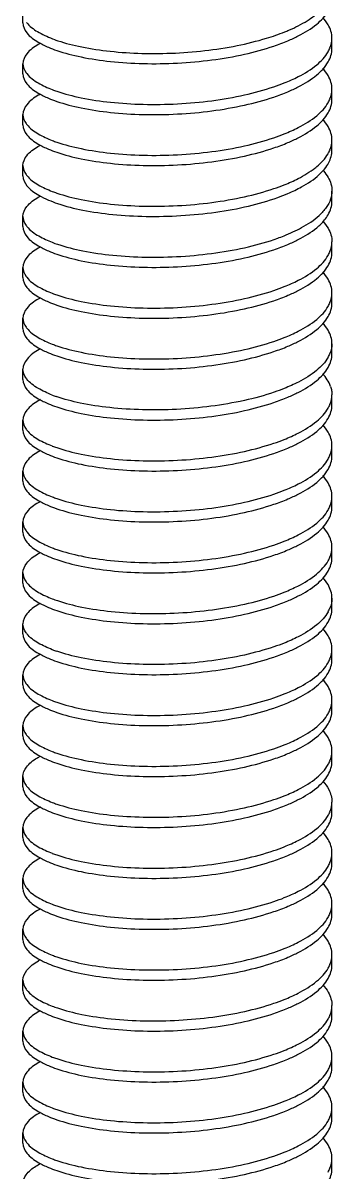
# Model space of a CAD drawing. Header units: millimetres. Extents: x 14343 to 15285, y -9166 to -7819.
# Drawn here: x 14660.43 to 14667.2, y -7907.92 to -7882.73 of the extents above; entities that cross this region are included whole.
import ezdxf

# ---------------------------------------------------------------- set-up
doc = ezdxf.new("R2010")
doc.units = ezdxf.units.MM

# ---------------------------------------------------------------- blocks, each defined once
blk = doc.blocks.new('u9')
at = {"color": 7, "linetype": 'Continuous'}
for p, q in [((-153.516, 610.082), (-153.516, 610.306)), ((-153.516, 610.082), (-153.516, 610.306)), ((-146.744, 609.524), (-146.744, 609.747)), ((-146.744, 609.524), (-146.744, 609.747)), ((-153.516, 608.966), (-153.516, 609.189)), ((-153.516, 608.966), (-153.516, 609.189)), ((-146.744, 608.408), (-146.744, 608.631)), ((-146.744, 608.408), (-146.744, 608.631)), ((-153.516, 607.85), (-153.516, 608.073)), ((-153.516, 607.85), (-153.516, 608.073)), ((-146.744, 607.292), (-146.744, 607.515)), ((-146.744, 607.292), (-146.744, 607.515)), ((-153.516, 606.733), (-153.516, 606.957)), ((-153.516, 606.733), (-153.516, 606.957)), ((-146.744, 606.175), (-146.744, 606.398)), ((-146.744, 606.175), (-146.744, 606.398)), ((-153.516, 605.617), (-153.516, 605.84)), ((-153.516, 605.617), (-153.516, 605.84)), ((-146.744, 605.059), (-146.744, 605.282)), ((-146.744, 605.059), (-146.744, 605.282)), ((-153.516, 604.501), (-153.516, 604.724)), ((-153.516, 604.501), (-153.516, 604.724)), ((-146.744, 603.942), (-146.744, 604.166)), ((-146.744, 603.942), (-146.744, 604.166)), ((-153.516, 603.384), (-153.516, 603.608)), ((-146.744, 602.826), (-146.744, 603.049)), ((-146.744, 602.826), (-146.744, 603.049)), ((-153.516, 602.268), (-153.516, 602.491)), ((-153.516, 602.268), (-153.516, 602.491)), ((-146.744, 601.71), (-146.744, 601.933)), ((-146.744, 601.71), (-146.744, 601.933)), ((-153.516, 601.152), (-153.516, 601.375)), ((-153.516, 601.152), (-153.516, 601.375)), ((-146.744, 600.593), (-146.744, 600.817)), ((-146.744, 600.593), (-146.744, 600.817)), ((-153.516, 600.035), (-153.516, 600.258)), ((-153.516, 600.035), (-153.516, 600.258)), ((-146.744, 599.477), (-146.744, 599.7)), ((-146.744, 599.477), (-146.744, 599.7)), ((-153.516, 598.919), (-153.516, 599.142)), ((-153.516, 598.919), (-153.516, 599.142)), ((-146.744, 598.361), (-146.744, 598.584)), ((-146.744, 598.361), (-146.744, 598.584)), ((-153.516, 597.803), (-153.516, 598.026)), ((-153.516, 597.803), (-153.516, 598.026)), ((-146.744, 597.244), (-146.744, 597.468)), ((-146.744, 597.244), (-146.744, 597.468)), ((-153.516, 596.686), (-153.516, 596.909)), ((-153.516, 596.686), (-153.516, 596.909)), ((-146.744, 596.128), (-146.744, 596.351)), ((-146.744, 596.128), (-146.744, 596.351)), ((-153.516, 595.57), (-153.516, 595.793)), ((-153.516, 595.57), (-153.516, 595.793)), ((-146.744, 595.012), (-146.744, 595.235)), ((-146.744, 595.012), (-146.744, 595.235)), ((-153.516, 594.453), (-153.516, 594.677)), ((-153.516, 594.453), (-153.516, 594.677)), ((-146.744, 593.895), (-146.744, 594.119)), ((-146.744, 593.895), (-146.744, 594.119)), ((-153.516, 593.337), (-153.516, 593.56)), ((-153.516, 593.337), (-153.516, 593.56)), ((-146.744, 592.779), (-146.744, 593.002)), ((-146.744, 592.779), (-146.744, 593.002)), ((-153.516, 592.221), (-153.516, 592.444)), ((-153.516, 592.221), (-153.516, 592.444)), ((-146.744, 591.663), (-146.744, 591.886)), ((-146.744, 591.663), (-146.744, 591.886)), ((-153.516, 591.104), (-153.516, 591.328)), ((-153.516, 591.104), (-153.516, 591.328)), ((-146.744, 590.546), (-146.744, 590.769)), ((-146.744, 590.546), (-146.744, 590.769)), ((-153.516, 589.988), (-153.516, 590.211)), ((-153.516, 589.988), (-153.516, 590.211)), ((-146.744, 589.43), (-146.744, 589.653)), ((-146.744, 589.43), (-146.744, 589.653)), ((-153.516, 588.872), (-153.516, 589.095)), ((-153.516, 588.872), (-153.516, 589.095)), ((-146.744, 588.313), (-146.744, 588.537)), ((-146.744, 588.313), (-146.744, 588.537)), ((-153.516, 587.755), (-153.516, 587.979)), ((-153.516, 587.755), (-153.516, 587.979)), ((-146.744, 587.197), (-146.744, 587.42)), ((-146.744, 587.197), (-146.744, 587.42)), ((-153.516, 586.639), (-153.516, 586.862)), ((-153.516, 586.639), (-153.516, 586.862)), ((-146.744, 586.081), (-146.744, 586.304)), ((-146.744, 586.081), (-146.744, 586.304)), ((-153.516, 585.523), (-153.516, 585.746)), ((-153.516, 585.523), (-153.516, 585.746)), ((-146.744, 584.964), (-146.744, 585.188)), ((-146.744, 584.964), (-146.744, 585.188))]:
    blk.add_line(p, q, dxfattribs=at)
for centre, radius, start, end in [((-151.813, 612.498), 2.956, 249.0198, 250.2105), ((-147.457, 609.806), 0.722, 330.4827, 337.9797), ((-153.004, 609.297), 0.537, 214.6548, 217.3283), ((-151.795, 611.427), 3.006, 248.9634, 250.926), ((-147.457, 608.689), 0.722, 330.4827, 337.9797), ((-153.004, 608.181), 0.537, 214.6548, 217.3283), ((-151.795, 610.311), 3.006, 248.9634, 250.926), ((-147.457, 607.573), 0.722, 330.4827, 337.9797), ((-148.195, 608.283), 1.752, 307.9845, 309.5661), ((-153.004, 607.064), 0.537, 214.6548, 217.3283), ((-147.706, 606.16), 1.03, 41.2585, 42.2978), ((-151.795, 609.195), 3.006, 248.9634, 250.926), ((-152.999, 605.952), 0.543, 214.6498, 217.7252), ((-151.783, 608.108), 3.038, 248.9329, 251.3154), ((-147.457, 605.34), 0.722, 330.4827, 337.9797), ((-153.004, 604.832), 0.537, 214.6548, 217.3283), ((-151.795, 606.962), 3.006, 248.9634, 250.926), ((-147.457, 604.224), 0.722, 330.4827, 337.9797), ((-153.004, 603.715), 0.537, 214.6548, 217.3283), ((-152.206, 601.208), 1.965, 118.1948, 119.0508), ((-151.795, 605.846), 3.006, 248.9634, 250.926), ((-147.457, 603.108), 0.722, 330.5105, 337.9801), ((-153.008, 602.596), 0.532, 214.6608, 217.0501), ((-151.801, 604.714), 2.989, 248.9865, 250.6946), ((-147.457, 601.991), 0.722, 330.4827, 337.9797), ((-153.004, 601.483), 0.537, 214.6548, 217.3283), ((-151.795, 603.613), 3.006, 248.9634, 250.926), ((-147.457, 600.875), 0.722, 330.4827, 337.9797), ((-153.004, 600.366), 0.537, 214.6548, 217.3283), ((-151.795, 602.497), 3.006, 248.9634, 250.926), ((-147.457, 599.758), 0.722, 330.4827, 337.9797), ((-153.004, 599.25), 0.537, 214.6548, 217.3283), ((-151.795, 601.38), 3.006, 248.9634, 250.926), ((-147.456, 598.642), 0.721, 330.6274, 337.9823), ((-153.001, 598.135), 0.54, 214.6423, 217.4289), ((-151.787, 600.284), 3.027, 248.9373, 251.2529), ((-147.457, 597.526), 0.722, 330.4827, 337.9797), ((-153.004, 597.017), 0.537, 214.6548, 217.3283), ((-151.795, 599.148), 3.006, 248.9634, 250.926), ((-147.457, 596.409), 0.722, 330.4827, 337.9797), ((-153.004, 595.901), 0.537, 214.6548, 217.3283), ((-151.795, 598.031), 3.006, 248.9634, 250.926), ((-147.457, 595.293), 0.722, 330.4827, 337.9797), ((-153.004, 594.784), 0.537, 214.6548, 217.3283), ((-151.795, 596.915), 3.006, 248.9634, 250.926), ((-147.457, 594.177), 0.722, 330.4827, 337.9797), ((-153.004, 593.668), 0.537, 214.6548, 217.3283), ((-151.795, 595.798), 3.006, 248.9634, 250.926), ((-147.457, 593.06), 0.722, 330.4827, 337.9797), ((-153.004, 592.552), 0.537, 214.6548, 217.3283), ((-151.795, 594.682), 3.006, 248.9634, 250.926), ((-147.457, 591.944), 0.722, 330.4827, 337.9797), ((-153.004, 591.435), 0.537, 214.6548, 217.3283), ((-151.795, 593.566), 3.006, 248.9634, 250.926), ((-147.457, 590.828), 0.722, 330.4827, 337.9797), ((-153.004, 590.319), 0.537, 214.6548, 217.3283), ((-152.24, 587.883), 1.886, 118.2937, 119.7265), ((-151.795, 592.449), 3.006, 248.9634, 250.926), ((-147.455, 589.71), 0.72, 330.7044, 337.9836), ((-153.001, 589.205), 0.54, 214.6423, 217.4285), ((-151.787, 591.353), 3.027, 248.9373, 251.2527), ((-147.457, 588.595), 0.722, 330.4827, 337.9797), ((-153.004, 588.086), 0.537, 214.6548, 217.3283), ((-151.795, 590.217), 3.006, 248.9634, 250.926), ((-147.457, 587.479), 0.722, 330.4827, 337.9797), ((-153.004, 586.97), 0.537, 214.6548, 217.3283), ((-151.795, 589.1), 3.006, 248.9634, 250.926), ((-147.457, 586.362), 0.722, 330.4827, 337.9797), ((-153.004, 585.854), 0.537, 214.6548, 217.3283), ((-151.795, 587.984), 3.006, 248.9634, 250.926), ((-147.458, 585.246), 0.723, 330.4613, 337.9792)]:
    blk.add_arc(centre, radius, start, end, dxfattribs=at)
for points, start_tangent, end_tangent in [([(-147.781, 609.887), (-147.687, 609.926), (-147.286, 610.133), (-146.989, 610.364), (-146.806, 610.61)], (0.927642, 0.37347), (0.43481, 0.900522)), ([(-147.71, 609.693), (-147.483, 609.799), (-147.079, 610.058), (-146.829, 610.343), (-146.744, 610.641)], (0.920435, 0.390896), (0, 1)), ([(-146.744, 609.747), (-146.829, 610.045), (-146.947, 610.206)], (0, 1), (-0.676318, 0.73661)), ([(-153.516, 610.082), (-153.431, 609.865), (-153.18, 609.66), (-152.958, 609.55)], (0, -1), (0.91985, -0.39227)), ([(-153.435, 610.093), (-153.197, 609.893), (-152.871, 609.738)], (0.596232, -0.802812), (0.933632, -0.358233)), ([(-152.958, 609.55), (-152.777, 609.48), (-152.241, 609.337), (-151.599, 609.238), (-150.883, 609.193), (-150.13, 609.203), (-149.376, 609.272), (-148.661, 609.398), (-148.019, 609.576), (-147.71, 609.693)], (0.91985, -0.39227), (0.920435, 0.390896)), ([(-152.814, 609.716), (-152.302, 609.573), (-151.688, 609.472), (-150.999, 609.419), (-150.269, 609.42), (-149.532, 609.477), (-148.823, 609.587), (-148.177, 609.748)], (0.940875, -0.338755), (0.956325, 0.292307)), ([(-148.177, 609.748), (-147.781, 609.887)], (0.956325, 0.292307), (0.927642, 0.37347)), ([(-146.788, 609.535), (-146.744, 609.747)], (0.373855, 0.927487), (0, 1)), ([(-153.134, 609.638), (-153.18, 609.612), (-153.431, 609.407), (-153.516, 609.189)], (-0.880227, -0.474553), (0, -1)), ([(-147.79, 608.767), (-147.483, 608.906), (-147.079, 609.165), (-146.829, 609.45)], (0.928675, 0.370894), (0.491851, 0.87068)), ([(-147.71, 608.576), (-147.483, 608.683), (-147.079, 608.942), (-146.829, 609.227), (-146.744, 609.524)], (0.920435, 0.390896), (0, 1)), ([(-153.516, 609.189), (-153.445, 608.992)], (0, -1), (0.568435, -0.822728)), ([(-153.516, 608.966), (-153.431, 608.748), (-153.18, 608.543), (-152.958, 608.433)], (0, -1), (0.91985, -0.39227)), ([(-153.431, 608.972), (-153.18, 608.767), (-152.874, 608.622)], (0.606206, -0.795308), (0.933171, -0.359433)), ([(-146.744, 608.631), (-146.829, 608.929), (-146.947, 609.089)], (0, 1), (-0.676318, 0.73661)), ([(-152.777, 608.587), (-152.241, 608.443), (-151.599, 608.345), (-150.883, 608.3), (-150.13, 608.31), (-149.376, 608.379), (-148.661, 608.505), (-148.019, 608.683), (-147.79, 608.767)], (0.944934, -0.327262), (0.928675, 0.370894)), ([(-153.134, 608.522), (-153.18, 608.496), (-153.431, 608.291), (-153.516, 608.073)], (-0.880227, -0.474553), (0, -1)), ([(-152.958, 608.433), (-152.777, 608.364), (-152.241, 608.22), (-151.599, 608.122), (-150.883, 608.076), (-150.13, 608.087), (-149.376, 608.156), (-148.661, 608.282), (-148.019, 608.459), (-147.71, 608.576)], (0.91985, -0.39227), (0.920435, 0.390896)), ([(-147.71, 607.46), (-147.483, 607.566), (-147.079, 607.826), (-146.829, 608.11), (-146.744, 608.408)], (0.920435, 0.390896), (0, 1)), ([(-146.788, 608.419), (-146.744, 608.631)], (0.373855, 0.927487), (0, 1)), ([(-147.79, 607.651), (-147.483, 607.79), (-147.079, 608.049), (-146.829, 608.334)], (0.928675, 0.370894), (0.491851, 0.87068)), ([(-153.516, 608.073), (-153.445, 607.875)], (0, -1), (0.568435, -0.822728)), ([(-146.744, 607.515), (-146.829, 607.812), (-146.947, 607.973)], (0, 1), (-0.676318, 0.73661)), ([(-153.516, 607.85), (-153.431, 607.632), (-153.18, 607.427), (-152.958, 607.317)], (0, -1), (0.91985, -0.39227)), ([(-153.431, 607.855), (-153.18, 607.65), (-152.874, 607.506)], (0.606206, -0.795308), (0.933171, -0.359433)), ([(-152.777, 607.471), (-152.241, 607.327), (-151.599, 607.229), (-150.883, 607.183), (-150.13, 607.194), (-149.376, 607.263), (-148.661, 607.388), (-148.019, 607.566), (-147.79, 607.651)], (0.944934, -0.327262), (0.928675, 0.370894)), ([(-153.516, 606.957), (-153.433, 607.172), (-153.187, 607.375), (-153.133, 607.406)], (0, 1), (0.879927, 0.475108)), ([(-152.958, 607.317), (-152.777, 607.247), (-152.241, 607.104), (-151.599, 607.006), (-150.883, 606.96), (-150.13, 606.971), (-149.376, 607.04), (-148.661, 607.165), (-148.019, 607.343), (-147.71, 607.46)], (0.91985, -0.39227), (0.920435, 0.390896)), ([(-146.788, 607.302), (-146.744, 607.515)], (0.373855, 0.927487), (0, 1)), ([(-147.079, 606.933), (-146.829, 607.217)], (0.770826, 0.637046), (0.491851, 0.87068)), ([(-147.024, 606.757), (-146.815, 607.02), (-146.744, 607.292)], (0.736252, 0.676708), (0, 1)), ([(-153.516, 606.957), (-153.445, 606.759)], (0, -1), (0.568435, -0.822728)), ([(-147.79, 606.534), (-147.483, 606.673), (-147.117, 606.902)], (0.928675, 0.370894), (0.788114, 0.615529)), ([(-153.516, 606.733), (-153.428, 606.512), (-153.171, 606.305), (-152.958, 606.201)], (0, -1), (0.919824, -0.392332)), ([(-153.431, 606.739), (-153.18, 606.534), (-152.874, 606.39)], (0.606206, -0.795308), (0.933171, -0.359433)), ([(-147.71, 606.344), (-147.409, 606.489), (-147.024, 606.757)], (0.920598, 0.390511), (0.736252, 0.676708)), ([(-146.932, 606.839), (-146.829, 606.697)], (0.659412, -0.751782), (0.492631, -0.870238)), ([(-146.829, 606.697), (-146.744, 606.398)], (0.492631, -0.870238), (0, -1)), ([(-152.777, 606.354), (-152.241, 606.211), (-151.599, 606.113), (-150.883, 606.067), (-150.13, 606.078), (-149.376, 606.147), (-148.661, 606.272), (-148.019, 606.45), (-147.79, 606.534)], (0.944934, -0.327262), (0.928675, 0.370894)), ([(-146.744, 606.398), (-146.776, 606.216)], (0, -1), (-0.32717, -0.944966)), ([(-153.516, 605.84), (-153.431, 606.058), (-153.18, 606.263), (-153.134, 606.289)], (0, 1), (0.880035, 0.47491)), ([(-152.958, 606.201), (-152.756, 606.124), (-152.206, 605.98), (-151.549, 605.884), (-150.819, 605.842), (-150.053, 605.859), (-149.291, 605.935), (-148.572, 606.069), (-147.934, 606.256), (-147.71, 606.344)], (0.919824, -0.392332), (0.920598, 0.390511)), ([(-146.776, 606.216), (-146.87, 606.038)], (-0.32717, -0.944966), (-0.576996, -0.816747)), ([(-146.829, 605.878), (-146.744, 606.175)], (0.491851, 0.87068), (0, 1)), ([(-146.87, 606.038), (-147.024, 605.864)], (-0.576996, -0.816747), (-0.736252, -0.676708)), ([(-153.516, 605.84), (-153.445, 605.643)], (0, -1), (0.568287, -0.82283)), ([(-147.794, 605.416), (-147.409, 605.596), (-147.024, 605.864)], (0.929235, 0.369488), (0.736252, 0.676708)), ([(-147.71, 605.227), (-147.483, 605.334), (-147.079, 605.593), (-146.908, 605.763)], (0.920435, 0.390896), (0.630487, 0.7762)), ([(-146.947, 605.74), (-146.829, 605.58), (-146.744, 605.282)], (0.676318, -0.73661), (0, -1)), ([(-146.908, 605.763), (-146.829, 605.878)], (0.630487, 0.7762), (0.491851, 0.87068)), ([(-153.516, 605.617), (-153.431, 605.399), (-153.18, 605.194), (-152.958, 605.084)], (0, -1), (0.91985, -0.39227)), ([(-153.428, 605.619), (-153.171, 605.412), (-152.875, 605.274)], (0.611634, -0.791141), (0.932904, -0.360124)), ([(-152.756, 605.231), (-152.206, 605.087), (-151.549, 604.991), (-150.819, 604.949), (-150.053, 604.966), (-149.291, 605.042), (-148.572, 605.176), (-147.934, 605.363), (-147.794, 605.416)], (0.94707, -0.321027), (0.929235, 0.369488)), ([(-153.134, 605.173), (-153.18, 605.147), (-153.431, 604.942), (-153.516, 604.724)], (-0.880227, -0.474553), (0, -1)), ([(-152.958, 605.084), (-152.777, 605.015), (-152.241, 604.871), (-151.599, 604.773), (-150.883, 604.727), (-150.13, 604.738), (-149.376, 604.807), (-148.661, 604.932), (-148.019, 605.11), (-147.71, 605.227)], (0.91985, -0.39227), (0.920435, 0.390896)), ([(-146.788, 605.07), (-146.744, 605.282)], (0.373855, 0.927487), (0, 1)), ([(-147.79, 604.302), (-147.483, 604.44), (-147.079, 604.7), (-146.829, 604.985)], (0.928675, 0.370894), (0.491851, 0.87068)), ([(-147.71, 604.111), (-147.483, 604.217), (-147.079, 604.477), (-146.829, 604.761), (-146.744, 605.059)], (0.920435, 0.390896), (0, 1)), ([(-153.516, 604.724), (-153.445, 604.526)], (0, -1), (0.568435, -0.822728)), ([(-146.744, 604.166), (-146.829, 604.463), (-146.947, 604.624)], (0, 1), (-0.676318, 0.73661)), ([(-153.516, 604.501), (-153.431, 604.283), (-153.18, 604.078), (-152.958, 603.968)], (0, -1), (0.91985, -0.39227)), ([(-153.431, 604.506), (-153.18, 604.301), (-152.874, 604.157)], (0.606206, -0.795308), (0.933171, -0.359433)), ([(-152.777, 604.122), (-152.241, 603.978), (-151.599, 603.88), (-150.883, 603.834), (-150.13, 603.845), (-149.376, 603.914), (-148.661, 604.039), (-148.019, 604.217), (-147.79, 604.302)], (0.944934, -0.327262), (0.928675, 0.370894)), ([(-146.788, 603.953), (-146.744, 604.166)], (0.373855, 0.927487), (0, 1)), ([(-153.134, 604.056), (-153.18, 604.03), (-153.431, 603.825), (-153.516, 603.608)], (-0.880227, -0.474553), (0, -1)), ([(-152.958, 603.968), (-152.777, 603.898), (-152.241, 603.755), (-151.599, 603.657), (-150.883, 603.611), (-150.13, 603.622), (-149.376, 603.691), (-148.661, 603.816), (-148.019, 603.994), (-147.71, 604.111)], (0.91985, -0.39227), (0.920435, 0.390896)), ([(-147.79, 603.185), (-147.483, 603.324), (-147.079, 603.584), (-146.829, 603.868)], (0.928675, 0.370894), (0.491851, 0.87068)), ([(-147.71, 602.995), (-147.483, 603.101), (-147.079, 603.36), (-146.829, 603.645), (-146.744, 603.942)], (0.920435, 0.390896), (0, 1)), ([(-153.516, 603.608), (-153.445, 603.41)], (0, -1), (0.568435, -0.822728)), ([(-153.516, 603.384), (-153.431, 603.166), (-153.18, 602.962), (-152.958, 602.851)], (0, -1), (0.91985, -0.39227)), ([(-153.431, 603.39), (-153.18, 603.185), (-152.874, 603.04)], (0.606206, -0.795308), (0.933171, -0.359433)), ([(-146.744, 603.049), (-146.829, 603.347), (-146.947, 603.508)], (0, 1), (-0.676318, 0.73661)), ([(-152.777, 603.005), (-152.241, 602.862), (-151.599, 602.764), (-150.883, 602.718), (-150.13, 602.729), (-149.376, 602.798), (-148.661, 602.923), (-148.019, 603.101), (-147.79, 603.185)], (0.944934, -0.327262), (0.928675, 0.370894)), ([(-153.16, 602.926), (-153.426, 602.715), (-153.516, 602.491)], (-0.874174, -0.485613), (0, -1)), ([(-152.958, 602.851), (-152.777, 602.782), (-152.241, 602.638), (-151.599, 602.54), (-150.883, 602.495), (-150.13, 602.505), (-149.376, 602.574), (-148.661, 602.7), (-148.019, 602.878), (-147.71, 602.995)], (0.91985, -0.39227), (0.920435, 0.390896)), ([(-146.744, 603.049), (-146.788, 602.837)], (0, -1), (-0.373855, -0.927487)), ([(-146.829, 602.752), (-147.081, 602.466), (-147.48, 602.209), (-147.79, 602.069)], (-0.491432, -0.870916), (-0.928716, -0.370792)), ([(-147.71, 601.878), (-147.483, 601.984), (-147.079, 602.244), (-146.829, 602.529), (-146.744, 602.826)], (0.920435, 0.390896), (0, 1)), ([(-153.445, 602.294), (-153.516, 602.491)], (-0.568566, 0.822637), (0, 1)), ([(-146.776, 602.115), (-146.949, 602.391)], (-0.328647, 0.944453), (-0.673652, 0.739048)), ([(-153.516, 602.268), (-153.431, 602.05), (-153.18, 601.845), (-152.958, 601.735)], (0, -1), (0.91985, -0.39227)), ([(-152.873, 601.924), (-153.187, 602.073), (-153.432, 602.276)], (-0.933355, 0.358955), (-0.602377, 0.798212)), ([(-146.776, 602.115), (-146.752, 602.024), (-146.744, 601.933)], (0.328647, -0.944453), (0, -1)), ([(-152.958, 601.735), (-152.777, 601.666), (-152.241, 601.522), (-151.599, 601.424), (-150.883, 601.378), (-150.13, 601.389), (-149.376, 601.458), (-148.661, 601.583), (-148.019, 601.761), (-147.71, 601.878)], (0.91985, -0.39227), (0.920435, 0.390896)), ([(-147.79, 602.069), (-148.01, 601.987), (-148.663, 601.806), (-149.396, 601.679), (-150.151, 601.611), (-150.895, 601.602), (-151.616, 601.649), (-152.261, 601.749), (-152.789, 601.893)], (-0.928716, -0.370792), (-0.94364, 0.330974)), ([(-146.788, 601.72), (-146.744, 601.933)], (0.373855, 0.927487), (0, 1)), ([(-153.134, 601.824), (-153.18, 601.798), (-153.431, 601.593), (-153.516, 601.375)], (-0.880227, -0.474553), (0, -1)), ([(-147.79, 600.952), (-147.483, 601.091), (-147.079, 601.351), (-146.829, 601.635)], (0.928675, 0.370894), (0.491851, 0.87068)), ([(-147.71, 600.762), (-147.483, 600.868), (-147.079, 601.128), (-146.829, 601.412), (-146.744, 601.71)], (0.920435, 0.390896), (0, 1)), ([(-153.516, 601.375), (-153.445, 601.177)], (0, -1), (0.568435, -0.822728)), ([(-153.516, 601.152), (-153.431, 600.934), (-153.18, 600.729), (-152.958, 600.619)], (0, -1), (0.91985, -0.39227)), ([(-153.431, 601.157), (-153.18, 600.952), (-152.874, 600.808)], (0.606206, -0.795308), (0.933171, -0.359433)), ([(-146.744, 600.817), (-146.829, 601.114), (-146.947, 601.275)], (0, 1), (-0.676318, 0.73661)), ([(-152.777, 600.772), (-152.241, 600.629), (-151.599, 600.531), (-150.883, 600.485), (-150.13, 600.496), (-149.376, 600.565), (-148.661, 600.69), (-148.019, 600.868), (-147.79, 600.952)], (0.944934, -0.327262), (0.928675, 0.370894)), ([(-153.134, 600.707), (-153.18, 600.681), (-153.431, 600.476), (-153.516, 600.258)], (-0.880227, -0.474553), (0, -1)), ([(-152.958, 600.619), (-152.777, 600.549), (-152.241, 600.406), (-151.599, 600.308), (-150.883, 600.262), (-150.13, 600.273), (-149.376, 600.342), (-148.661, 600.467), (-148.019, 600.645), (-147.71, 600.762)], (0.91985, -0.39227), (0.920435, 0.390896)), ([(-147.71, 599.646), (-147.483, 599.752), (-147.079, 600.011), (-146.829, 600.296), (-146.744, 600.593)], (0.920435, 0.390896), (0, 1)), ([(-146.788, 600.604), (-146.744, 600.817)], (0.373855, 0.927487), (0, 1)), ([(-147.79, 599.836), (-147.483, 599.975), (-147.079, 600.234), (-146.829, 600.519)], (0.928675, 0.370894), (0.491851, 0.87068)), ([(-153.516, 600.258), (-153.445, 600.061)], (0, -1), (0.568435, -0.822728)), ([(-146.744, 599.7), (-146.829, 599.998), (-146.947, 600.159)], (0, 1), (-0.676318, 0.73661)), ([(-153.516, 600.035), (-153.431, 599.817), (-153.18, 599.613), (-152.958, 599.502)], (0, -1), (0.91985, -0.39227)), ([(-153.431, 600.041), (-153.18, 599.836), (-152.874, 599.691)], (0.606206, -0.795308), (0.933171, -0.359433)), ([(-152.777, 599.656), (-152.241, 599.513), (-151.599, 599.414), (-150.883, 599.369), (-150.13, 599.38), (-149.376, 599.448), (-148.661, 599.574), (-148.019, 599.752), (-147.79, 599.836)], (0.944934, -0.327262), (0.928675, 0.370894)), ([(-153.134, 599.591), (-153.18, 599.565), (-153.431, 599.36), (-153.516, 599.142)], (-0.880227, -0.474553), (0, -1)), ([(-152.958, 599.502), (-152.777, 599.433), (-152.241, 599.289), (-151.599, 599.191), (-150.883, 599.145), (-150.13, 599.156), (-149.376, 599.225), (-148.661, 599.351), (-148.019, 599.529), (-147.71, 599.646)], (0.91985, -0.39227), (0.920435, 0.390896)), ([(-146.788, 599.488), (-146.744, 599.7)], (0.373855, 0.927487), (0, 1)), ([(-147.79, 598.72), (-147.483, 598.859), (-147.079, 599.118), (-146.829, 599.403)], (0.928675, 0.370894), (0.491851, 0.87068)), ([(-147.71, 598.529), (-147.483, 598.635), (-147.079, 598.895), (-146.829, 599.179), (-146.744, 599.477)], (0.920435, 0.390896), (0, 1)), ([(-153.516, 599.142), (-153.445, 598.945)], (0, -1), (0.568435, -0.822728)), ([(-153.516, 598.919), (-153.431, 598.701), (-153.18, 598.496), (-152.958, 598.386)], (0, -1), (0.91985, -0.39227)), ([(-153.431, 598.924), (-153.18, 598.719), (-152.874, 598.575)], (0.606206, -0.795308), (0.933171, -0.359433)), ([(-146.744, 598.584), (-146.829, 598.882), (-146.947, 599.042)], (0, 1), (-0.676318, 0.73661)), ([(-152.777, 598.54), (-152.241, 598.396), (-151.599, 598.298), (-150.883, 598.252), (-150.13, 598.263), (-149.376, 598.332), (-148.661, 598.458), (-148.019, 598.635), (-147.79, 598.72)], (0.944934, -0.327262), (0.928675, 0.370894)), ([(-146.788, 598.371), (-146.744, 598.584)], (0.373859, 0.927485), (0, 1)), ([(-153.516, 598.026), (-153.433, 598.24), (-153.189, 598.443), (-153.133, 598.475)], (0, 1), (0.879825, 0.475298)), ([(-152.958, 598.386), (-152.777, 598.316), (-152.241, 598.173), (-151.599, 598.075), (-150.883, 598.029), (-150.13, 598.04), (-149.376, 598.109), (-148.661, 598.234), (-148.019, 598.412), (-147.71, 598.529)], (0.91985, -0.39227), (0.920435, 0.390896)), ([(-147.71, 597.413), (-147.483, 597.519), (-147.079, 597.778), (-146.829, 598.063), (-146.744, 598.361)], (0.920435, 0.390896), (0, 1)), ([(-147.789, 597.604), (-147.49, 597.738), (-147.082, 598), (-146.828, 598.288)], (0.928627, 0.371015), (0.489682, 0.871901)), ([(-153.516, 598.026), (-153.445, 597.828)], (0, -1), (0.568233, -0.822868)), ([(-146.744, 597.468), (-146.831, 597.769), (-146.947, 597.926)], (0, 1), (-0.67598, 0.73692)), ([(-153.516, 597.803), (-153.431, 597.585), (-153.18, 597.38), (-152.958, 597.27)], (0, -1), (0.91985, -0.39227)), ([(-153.43, 597.807), (-153.172, 597.598), (-152.875, 597.459)], (0.607581, -0.794258), (0.932947, -0.360015)), ([(-152.76, 597.418), (-152.228, 597.277), (-151.584, 597.18), (-150.859, 597.135), (-150.107, 597.148), (-149.362, 597.218), (-148.656, 597.342), (-148.021, 597.518), (-147.789, 597.604)], (0.946732, -0.322024), (0.928627, 0.371015)), ([(-153.134, 597.358), (-153.18, 597.332), (-153.431, 597.127), (-153.516, 596.909)], (-0.880227, -0.474553), (0, -1)), ([(-152.958, 597.27), (-152.777, 597.2), (-152.241, 597.057), (-151.599, 596.959), (-150.883, 596.913), (-150.13, 596.924), (-149.376, 596.992), (-148.661, 597.118), (-148.019, 597.296), (-147.71, 597.413)], (0.91985, -0.39227), (0.920435, 0.390896)), ([(-146.744, 597.468), (-146.788, 597.255)], (0, -1), (-0.373855, -0.927487)), ([(-146.829, 597.17), (-147.079, 596.885), (-147.483, 596.626), (-147.79, 596.487)], (-0.491851, -0.87068), (-0.928675, -0.370894)), ([(-147.71, 596.296), (-147.483, 596.403), (-147.079, 596.662), (-146.829, 596.947), (-146.744, 597.244)], (0.920435, 0.390896), (0, 1)), ([(-153.445, 596.712), (-153.516, 596.909)], (-0.568435, 0.822728), (0, 1)), ([(-153.516, 596.686), (-153.431, 596.468), (-153.18, 596.263), (-152.958, 596.153)], (0, -1), (0.91985, -0.39227)), ([(-152.874, 596.342), (-153.18, 596.487), (-153.431, 596.692)], (-0.933171, 0.359433), (-0.606206, 0.795308)), ([(-146.744, 596.351), (-146.829, 596.649), (-146.947, 596.809)], (0, 1), (-0.676318, 0.73661)), ([(-147.79, 596.487), (-148.019, 596.403), (-148.661, 596.225), (-149.376, 596.099), (-150.13, 596.03), (-150.883, 596.02), (-151.599, 596.065), (-152.241, 596.164), (-152.777, 596.307)], (-0.928675, -0.370894), (-0.944934, 0.327262)), ([(-146.788, 596.139), (-146.744, 596.351)], (0.373855, 0.927487), (0, 1)), ([(-153.134, 596.242), (-153.18, 596.216), (-153.431, 596.011), (-153.516, 595.793)], (-0.880227, -0.474553), (0, -1)), ([(-152.958, 596.153), (-152.777, 596.084), (-152.241, 595.94), (-151.599, 595.842), (-150.883, 595.796), (-150.13, 595.807), (-149.376, 595.876), (-148.661, 596.002), (-148.019, 596.179), (-147.71, 596.296)], (0.91985, -0.39227), (0.920435, 0.390896)), ([(-147.71, 595.18), (-147.483, 595.286), (-147.079, 595.546), (-146.829, 595.83), (-146.744, 596.128)], (0.920435, 0.390896), (0, 1)), ([(-147.79, 595.371), (-147.483, 595.51), (-147.079, 595.769), (-146.829, 596.054)], (0.928675, 0.370894), (0.491851, 0.87068)), ([(-153.516, 595.793), (-153.445, 595.596)], (0, -1), (0.568435, -0.822728)), ([(-153.516, 595.57), (-153.431, 595.352), (-153.18, 595.147), (-152.958, 595.037)], (0, -1), (0.91985, -0.39227)), ([(-153.431, 595.575), (-153.18, 595.37), (-152.874, 595.226)], (0.606206, -0.795308), (0.933171, -0.359433)), ([(-146.744, 595.235), (-146.829, 595.532), (-146.947, 595.693)], (0, 1), (-0.676318, 0.73661)), ([(-152.777, 595.191), (-152.241, 595.047), (-151.599, 594.949), (-150.883, 594.903), (-150.13, 594.914), (-149.376, 594.983), (-148.661, 595.109), (-148.019, 595.286), (-147.79, 595.371)], (0.944934, -0.327262), (0.928675, 0.370894)), ([(-153.134, 595.125), (-153.18, 595.099), (-153.431, 594.895), (-153.516, 594.677)], (-0.880227, -0.474553), (0, -1)), ([(-152.958, 595.037), (-152.777, 594.967), (-152.241, 594.824), (-151.599, 594.726), (-150.883, 594.68), (-150.13, 594.691), (-149.376, 594.76), (-148.661, 594.885), (-148.019, 595.063), (-147.71, 595.18)], (0.91985, -0.39227), (0.920435, 0.390896)), ([(-146.788, 595.022), (-146.744, 595.235)], (0.373855, 0.927487), (0, 1)), ([(-147.79, 594.254), (-147.483, 594.393), (-147.079, 594.653), (-146.829, 594.937)], (0.928675, 0.370894), (0.491851, 0.87068)), ([(-147.71, 594.064), (-147.483, 594.17), (-147.079, 594.429), (-146.829, 594.714), (-146.744, 595.012)], (0.920435, 0.390896), (0, 1)), ([(-153.516, 594.677), (-153.445, 594.479)], (0, -1), (0.568435, -0.822728)), ([(-146.744, 594.119), (-146.829, 594.416), (-146.947, 594.577)], (0, 1), (-0.676318, 0.73661)), ([(-153.516, 594.453), (-153.431, 594.236), (-153.18, 594.031), (-152.958, 593.921)], (0, -1), (0.91985, -0.39227)), ([(-153.431, 594.459), (-153.18, 594.254), (-152.874, 594.11)], (0.606206, -0.795308), (0.933171, -0.359433)), ([(-152.958, 593.921), (-152.777, 593.851), (-152.241, 593.708), (-151.599, 593.609), (-150.883, 593.564), (-150.13, 593.575), (-149.376, 593.643), (-148.661, 593.769), (-148.019, 593.947), (-147.71, 594.064)], (0.91985, -0.39227), (0.920435, 0.390896)), ([(-152.777, 594.074), (-152.241, 593.931), (-151.599, 593.833), (-150.883, 593.787), (-150.13, 593.798), (-149.376, 593.867), (-148.661, 593.992), (-148.019, 594.17), (-147.79, 594.254)], (0.944934, -0.327262), (0.928675, 0.370894)), ([(-146.788, 593.906), (-146.744, 594.119)], (0.373855, 0.927487), (0, 1)), ([(-153.516, 593.56), (-153.439, 593.767), (-153.209, 593.966), (-153.132, 594.01)], (0, 1), (0.879165, 0.476518)), ([(-147.79, 593.138), (-147.483, 593.277), (-147.079, 593.536), (-146.829, 593.821)], (0.928675, 0.370894), (0.491851, 0.87068)), ([(-147.71, 592.947), (-147.483, 593.054), (-147.079, 593.313), (-146.829, 593.598), (-146.744, 593.895)], (0.920435, 0.390896), (0, 1)), ([(-153.516, 593.56), (-153.445, 593.363)], (0, -1), (0.568435, -0.822728)), ([(-153.516, 593.337), (-153.431, 593.119), (-153.18, 592.914), (-152.958, 592.804)], (0, -1), (0.91985, -0.39227)), ([(-153.431, 593.343), (-153.18, 593.138), (-152.874, 592.993)], (0.606206, -0.795308), (0.933171, -0.359433)), ([(-146.948, 593.46), (-146.815, 593.274), (-146.744, 593.002)], (0.677406, -0.735609), (0, -1)), ([(-152.777, 592.958), (-152.241, 592.814), (-151.599, 592.716), (-150.883, 592.671), (-150.13, 592.681), (-149.376, 592.75), (-148.661, 592.876), (-148.019, 593.054), (-147.79, 593.138)], (0.944934, -0.327262), (0.928675, 0.370894)), ([(-153.134, 592.893), (-153.18, 592.867), (-153.431, 592.662), (-153.516, 592.444)], (-0.880227, -0.474553), (0, -1)), ([(-152.958, 592.804), (-152.777, 592.735), (-152.241, 592.591), (-151.599, 592.493), (-150.883, 592.447), (-150.13, 592.458), (-149.376, 592.527), (-148.661, 592.653), (-148.019, 592.83), (-147.71, 592.947)], (0.91985, -0.39227), (0.920435, 0.390896)), ([(-146.788, 592.79), (-146.744, 593.002)], (0.373855, 0.927487), (0, 1)), ([(-147.79, 592.022), (-147.483, 592.161), (-147.079, 592.42), (-146.829, 592.705)], (0.928675, 0.370894), (0.491851, 0.87068)), ([(-147.71, 591.831), (-147.483, 591.937), (-147.079, 592.197), (-146.829, 592.481), (-146.744, 592.779)], (0.920435, 0.390896), (0, 1)), ([(-153.516, 592.444), (-153.445, 592.246)], (0, -1), (0.568435, -0.822728)), ([(-146.744, 591.886), (-146.829, 592.183), (-146.947, 592.344)], (0, 1), (-0.676318, 0.73661)), ([(-153.516, 592.221), (-153.431, 592.003), (-153.18, 591.798), (-152.958, 591.688)], (0, -1), (0.91985, -0.39227)), ([(-153.431, 592.226), (-153.18, 592.021), (-152.874, 591.877)], (0.606206, -0.795308), (0.933171, -0.359433)), ([(-153.134, 591.776), (-153.18, 591.75), (-153.431, 591.545), (-153.516, 591.328)], (-0.880227, -0.474553), (0, -1)), ([(-152.958, 591.688), (-152.777, 591.618), (-152.241, 591.475), (-151.599, 591.377), (-150.883, 591.331), (-150.13, 591.342), (-149.376, 591.411), (-148.661, 591.536), (-148.019, 591.714), (-147.71, 591.831)], (0.91985, -0.39227), (0.920435, 0.390896)), ([(-152.777, 591.842), (-152.241, 591.698), (-151.599, 591.6), (-150.883, 591.554), (-150.13, 591.565), (-149.376, 591.634), (-148.661, 591.759), (-148.019, 591.937), (-147.79, 592.022)], (0.944934, -0.327262), (0.928675, 0.370894)), ([(-146.788, 591.673), (-146.744, 591.886)], (0.373855, 0.927487), (0, 1)), ([(-147.79, 590.905), (-147.483, 591.044), (-147.079, 591.304), (-146.829, 591.588)], (0.928675, 0.370894), (0.491851, 0.87068)), ([(-147.71, 590.715), (-147.483, 590.821), (-147.079, 591.08), (-146.829, 591.365), (-146.744, 591.663)], (0.920435, 0.390896), (0, 1)), ([(-153.516, 591.328), (-153.445, 591.13)], (0, -1), (0.568435, -0.822728)), ([(-153.516, 591.104), (-153.431, 590.887), (-153.18, 590.682), (-152.958, 590.572)], (0, -1), (0.91985, -0.39227)), ([(-153.431, 591.11), (-153.18, 590.905), (-152.874, 590.761)], (0.606206, -0.795308), (0.933171, -0.359433)), ([(-146.744, 590.769), (-146.829, 591.067), (-146.947, 591.228)], (0, 1), (-0.676318, 0.73661)), ([(-152.777, 590.725), (-152.241, 590.582), (-151.599, 590.484), (-150.883, 590.438), (-150.13, 590.449), (-149.376, 590.518), (-148.661, 590.643), (-148.019, 590.821), (-147.79, 590.905)], (0.944934, -0.327262), (0.928675, 0.370894)), ([(-146.788, 590.557), (-146.744, 590.769)], (0.373855, 0.927487), (0, 1)), ([(-153.134, 590.66), (-153.18, 590.634), (-153.431, 590.429), (-153.516, 590.211)], (-0.880227, -0.474553), (0, -1)), ([(-152.958, 590.572), (-152.777, 590.502), (-152.241, 590.358), (-151.599, 590.26), (-150.883, 590.215), (-150.13, 590.225), (-149.376, 590.294), (-148.661, 590.42), (-148.019, 590.598), (-147.71, 590.715)], (0.91985, -0.39227), (0.920435, 0.390896)), ([(-147.71, 589.598), (-147.483, 589.705), (-147.079, 589.964), (-146.829, 590.249), (-146.744, 590.546)], (0.920435, 0.390896), (0, 1)), ([(-147.79, 589.789), (-147.483, 589.928), (-147.079, 590.187), (-146.829, 590.472)], (0.928675, 0.370894), (0.491851, 0.87068)), ([(-153.516, 590.211), (-153.445, 590.014)], (0, -1), (0.568435, -0.822728)), ([(-146.744, 589.653), (-146.829, 589.951), (-146.947, 590.111)], (0, 1), (-0.676318, 0.73661)), ([(-153.516, 589.988), (-153.431, 589.77), (-153.18, 589.565), (-152.958, 589.455)], (0, -1), (0.91985, -0.39227)), ([(-153.431, 589.993), (-153.18, 589.789), (-152.874, 589.644)], (0.606206, -0.795308), (0.933171, -0.359433)), ([(-152.777, 589.609), (-152.241, 589.465), (-151.599, 589.367), (-150.883, 589.322), (-150.13, 589.332), (-149.376, 589.401), (-148.661, 589.527), (-148.019, 589.705), (-147.79, 589.789)], (0.944934, -0.327262), (0.928675, 0.370894)), ([(-153.516, 589.095), (-153.429, 589.314), (-153.175, 589.521)], (0, 1), (0.868355, 0.495942)), ([(-152.958, 589.455), (-152.777, 589.386), (-152.241, 589.242), (-151.599, 589.144), (-150.883, 589.098), (-150.13, 589.109), (-149.376, 589.178), (-148.661, 589.304), (-148.019, 589.481), (-147.71, 589.598)], (0.91985, -0.39227), (0.920435, 0.390896)), ([(-146.788, 589.44), (-146.744, 589.653)], (0.373867, 0.927482), (0, 1)), ([(-147.79, 588.673), (-147.487, 588.81), (-147.08, 589.071), (-146.827, 589.358)], (0.928657, 0.370939), (0.488533, 0.872546)), ([(-147.71, 588.482), (-147.483, 588.588), (-147.079, 588.848), (-146.829, 589.132), (-146.744, 589.43)], (0.920435, 0.390896), (0, 1)), ([(-153.516, 589.095), (-153.445, 588.897)], (0, -1), (0.568233, -0.822868)), ([(-153.516, 588.872), (-153.431, 588.654), (-153.18, 588.449), (-152.958, 588.339)], (0, -1), (0.91985, -0.39227)), ([(-153.43, 588.876), (-153.172, 588.667), (-152.875, 588.528)], (0.607576, -0.794262), (0.932947, -0.360015)), ([(-146.947, 588.995), (-146.827, 588.831), (-146.744, 588.537)], (0.676543, -0.736403), (0, -1)), ([(-152.76, 588.487), (-152.227, 588.346), (-151.58, 588.249), (-150.853, 588.204), (-150.101, 588.218), (-149.357, 588.288), (-148.652, 588.412), (-148.016, 588.589), (-147.79, 588.673)], (0.94673, -0.322028), (0.928657, 0.370939)), ([(-146.788, 588.324), (-146.744, 588.537)], (0.373855, 0.927487), (0, 1)), ([(-153.134, 588.427), (-153.18, 588.401), (-153.431, 588.196), (-153.516, 587.979)], (-0.880227, -0.474553), (0, -1)), ([(-152.958, 588.339), (-152.777, 588.269), (-152.241, 588.126), (-151.599, 588.028), (-150.883, 587.982), (-150.13, 587.993), (-149.376, 588.062), (-148.661, 588.187), (-148.019, 588.365), (-147.71, 588.482)], (0.91985, -0.39227), (0.920435, 0.390896)), ([(-147.71, 587.366), (-147.483, 587.472), (-147.079, 587.731), (-146.829, 588.016), (-146.744, 588.313)], (0.920435, 0.390896), (0, 1)), ([(-147.79, 587.556), (-147.483, 587.695), (-147.079, 587.955), (-146.829, 588.239)], (0.928675, 0.370894), (0.491851, 0.87068)), ([(-153.516, 587.979), (-153.445, 587.781)], (0, -1), (0.568435, -0.822728)), ([(-153.516, 587.755), (-153.431, 587.537), (-153.18, 587.333), (-152.958, 587.222)], (0, -1), (0.91985, -0.39227)), ([(-153.431, 587.761), (-153.18, 587.556), (-152.874, 587.411)], (0.606206, -0.795308), (0.933171, -0.359433)), ([(-146.744, 587.42), (-146.829, 587.718), (-146.947, 587.879)], (0, 1), (-0.676318, 0.73661)), ([(-152.777, 587.376), (-152.241, 587.233), (-151.599, 587.135), (-150.883, 587.089), (-150.13, 587.1), (-149.376, 587.169), (-148.661, 587.294), (-148.019, 587.472), (-147.79, 587.556)], (0.944934, -0.327262), (0.928675, 0.370894)), ([(-153.134, 587.311), (-153.18, 587.285), (-153.431, 587.08), (-153.516, 586.862)], (-0.880227, -0.474553), (0, -1)), ([(-152.958, 587.222), (-152.777, 587.153), (-152.241, 587.009), (-151.599, 586.911), (-150.883, 586.866), (-150.13, 586.876), (-149.376, 586.945), (-148.661, 587.071), (-148.019, 587.249), (-147.71, 587.366)], (0.91985, -0.39227), (0.920435, 0.390896)), ([(-146.788, 587.208), (-146.744, 587.42)], (0.373855, 0.927487), (0, 1)), ([(-147.79, 586.44), (-147.483, 586.579), (-147.079, 586.838), (-146.829, 587.123)], (0.928675, 0.370894), (0.491851, 0.87068)), ([(-147.71, 586.249), (-147.483, 586.356), (-147.079, 586.615), (-146.829, 586.9), (-146.744, 587.197)], (0.920435, 0.390896), (0, 1)), ([(-153.516, 586.862), (-153.445, 586.665)], (0, -1), (0.568435, -0.822728)), ([(-146.744, 586.304), (-146.829, 586.602), (-146.947, 586.762)], (0, 1), (-0.676318, 0.73661)), ([(-153.516, 586.639), (-153.431, 586.421), (-153.18, 586.216), (-152.958, 586.106)], (0, -1), (0.91985, -0.39227)), ([(-153.431, 586.644), (-153.18, 586.44), (-152.874, 586.295)], (0.606206, -0.795308), (0.933171, -0.359433)), ([(-152.958, 586.106), (-152.777, 586.037), (-152.241, 585.893), (-151.599, 585.795), (-150.883, 585.749), (-150.13, 585.76), (-149.376, 585.829), (-148.661, 585.954), (-148.019, 586.132), (-147.71, 586.249)], (0.91985, -0.39227), (0.920435, 0.390896)), ([(-152.777, 586.26), (-152.241, 586.116), (-151.599, 586.018), (-150.883, 585.972), (-150.13, 585.983), (-149.376, 586.052), (-148.661, 586.178), (-148.019, 586.356), (-147.79, 586.44)], (0.944934, -0.327262), (0.928675, 0.370894)), ([(-146.788, 586.092), (-146.744, 586.304)], (0.373855, 0.927487), (0, 1)), ([(-153.134, 586.195), (-153.18, 586.169), (-153.431, 585.964), (-153.516, 585.746)], (-0.880227, -0.474553), (0, -1)), ([(-147.79, 585.323), (-147.483, 585.462), (-147.079, 585.722), (-146.829, 586.006)], (0.928675, 0.370894), (0.491851, 0.87068)), ([(-147.71, 585.133), (-147.483, 585.239), (-147.079, 585.499), (-146.829, 585.783), (-146.744, 586.081)], (0.920435, 0.390896), (0, 1)), ([(-153.516, 585.746), (-153.445, 585.548)], (0, -1), (0.568435, -0.822728)), ([(-153.516, 585.523), (-153.431, 585.305), (-153.18, 585.1), (-152.958, 584.99)], (0, -1), (0.91985, -0.39227)), ([(-153.431, 585.528), (-153.18, 585.323), (-152.874, 585.179)], (0.606206, -0.795308), (0.933171, -0.359433)), ([(-146.744, 585.188), (-146.829, 585.485), (-146.947, 585.646)], (0, 1), (-0.676318, 0.73661)), ([(-152.777, 585.143), (-152.241, 585), (-151.599, 584.902), (-150.883, 584.856), (-150.13, 584.867), (-149.376, 584.936), (-148.661, 585.061), (-148.019, 585.239), (-147.79, 585.323)], (0.944934, -0.327262), (0.928675, 0.370894)), ([(-153.516, 584.63), (-153.446, 584.828), (-153.233, 585.019), (-153.131, 585.08)], (0, 1), (0.878781, 0.477225)), ([(-152.958, 584.99), (-152.777, 584.92), (-152.241, 584.777), (-151.599, 584.679), (-150.883, 584.633), (-150.13, 584.644), (-149.376, 584.713), (-148.661, 584.838), (-148.019, 585.016), (-147.71, 585.133)], (0.91985, -0.39227), (0.920435, 0.390896)), ([(-146.788, 584.975), (-146.744, 585.188)], (0.373849, 0.927489), (0, 1)), ([(-147.71, 584.017), (-147.483, 584.123), (-147.079, 584.382), (-146.829, 584.667), (-146.744, 584.964)], (0.920435, 0.390896), (0, 1))]:
    blk.add_spline(points, degree=3, dxfattribs=dict(at, start_tangent=start_tangent, end_tangent=end_tangent))

msp = doc.modelspace()

# ---------------------------------------------------------------- block references
msp.add_blockref('u9', (14813.948, -8492.81))

doc.saveas('drawing.dxf')
